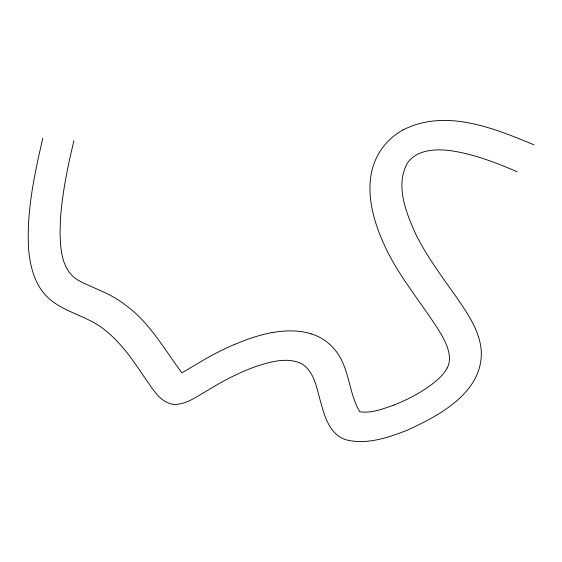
<?xml version="1.0" encoding="UTF-8"?>
<svg xmlns="http://www.w3.org/2000/svg" width="562" height="562" viewBox="0 0 562 562"><rect width="100%" height="100%" fill="white"/><g stroke="black" fill="none" stroke-linecap="round" stroke-linejoin="round"><path stroke-width="0.84" d="M42.789 138.196C34.275 175.26 26.028 213.202 28.788 251.46C30.397 266.332 34.247 281.548 43.934 293.329C59.776 312.254 86.379 314.622 104.834 329.964C121.547 343.185 133.566 361.057 145.319 378.577C152.815 388.665 159.875 402.722 173.763 404.415C186.134 404.731 196.517 396.674 206.802 390.892C222.208 381.408 238.246 372.81 255.303 366.691C269.971 361.893 286.95 356.708 301.745 363.754C314.966 372.058 316.729 389.171 320.923 402.863C324.759 417.299 330.217 434.925 346.164 439.828C366.726 444.978 387.892 437.714 406.979 430.33C439.4 415.522 483.179 392.374 481.276 350.73C479.639 330.828 467.858 313.87 456.927 297.881C442.146 276.82 426.453 256.181 415.185 232.935C405.715 211.635 395.156 185.081 407.527 162.861C416.498 150.265 433.534 148.965 447.661 150.307C471.862 153.271 494.778 162.2 517.068 171.698M73.91 140.837C68.142 164.666 63.141 188.762 60.921 213.209A306.564 261.393 -29.5 0 0 60.436 219.651L60.043 233.799L60.647 245.341A126.436 107.806 -29.5 0 0 61.462 251.614C63.134 263.529 68.676 275.893 80.155 281.295A93.945 80.099 -29.5 0 0 84.637 283.592L105.923 293.069A146.436 124.855 -29.5 0 1 127.925 306.943C150.813 324.527 164.954 350.105 181.877 372.88L203.915 359.835A250.259 213.384 -29.5 0 1 234.726 344.337M447.275 367.892C442.596 376.603 434.377 382.694 426.432 388.23A141.259 120.444 -29.5 0 1 393.737 405.062M403.193 129.857C445.378 108.368 493.717 128.052 533.9 144.806M234.747 344.387L245.18 340.235A146.071 124.546 -29.5 0 1 272.099 332.535M393.765 405.16C383.024 408.771 371.475 413.534 359.919 411.784A5.838 4.974 -29.5 0 1 359.561 411.419C348.18 392.044 349.719 366.74 334.369 349.199A61.56 52.491 -29.5 0 0 311.727 333.969M272.113 332.641C285.173 330.245 298.935 329.901 311.699 334.025M403.2 129.864A56.397 48.086 -29.5 0 0 385.588 143.984L381.689 148.958A60.197 51.325 -29.5 0 0 376.54 157.697C366.522 178.302 369.206 202.524 375.992 223.676A240.592 205.137 -29.5 0 0 382.68 241.288C397.067 275.022 421.76 302.616 440.791 333.603C445.638 342.139 450.605 351.847 449.2 361.998A22.044 18.792 -29.5 0 1 447.275 367.892"/></g></svg>
